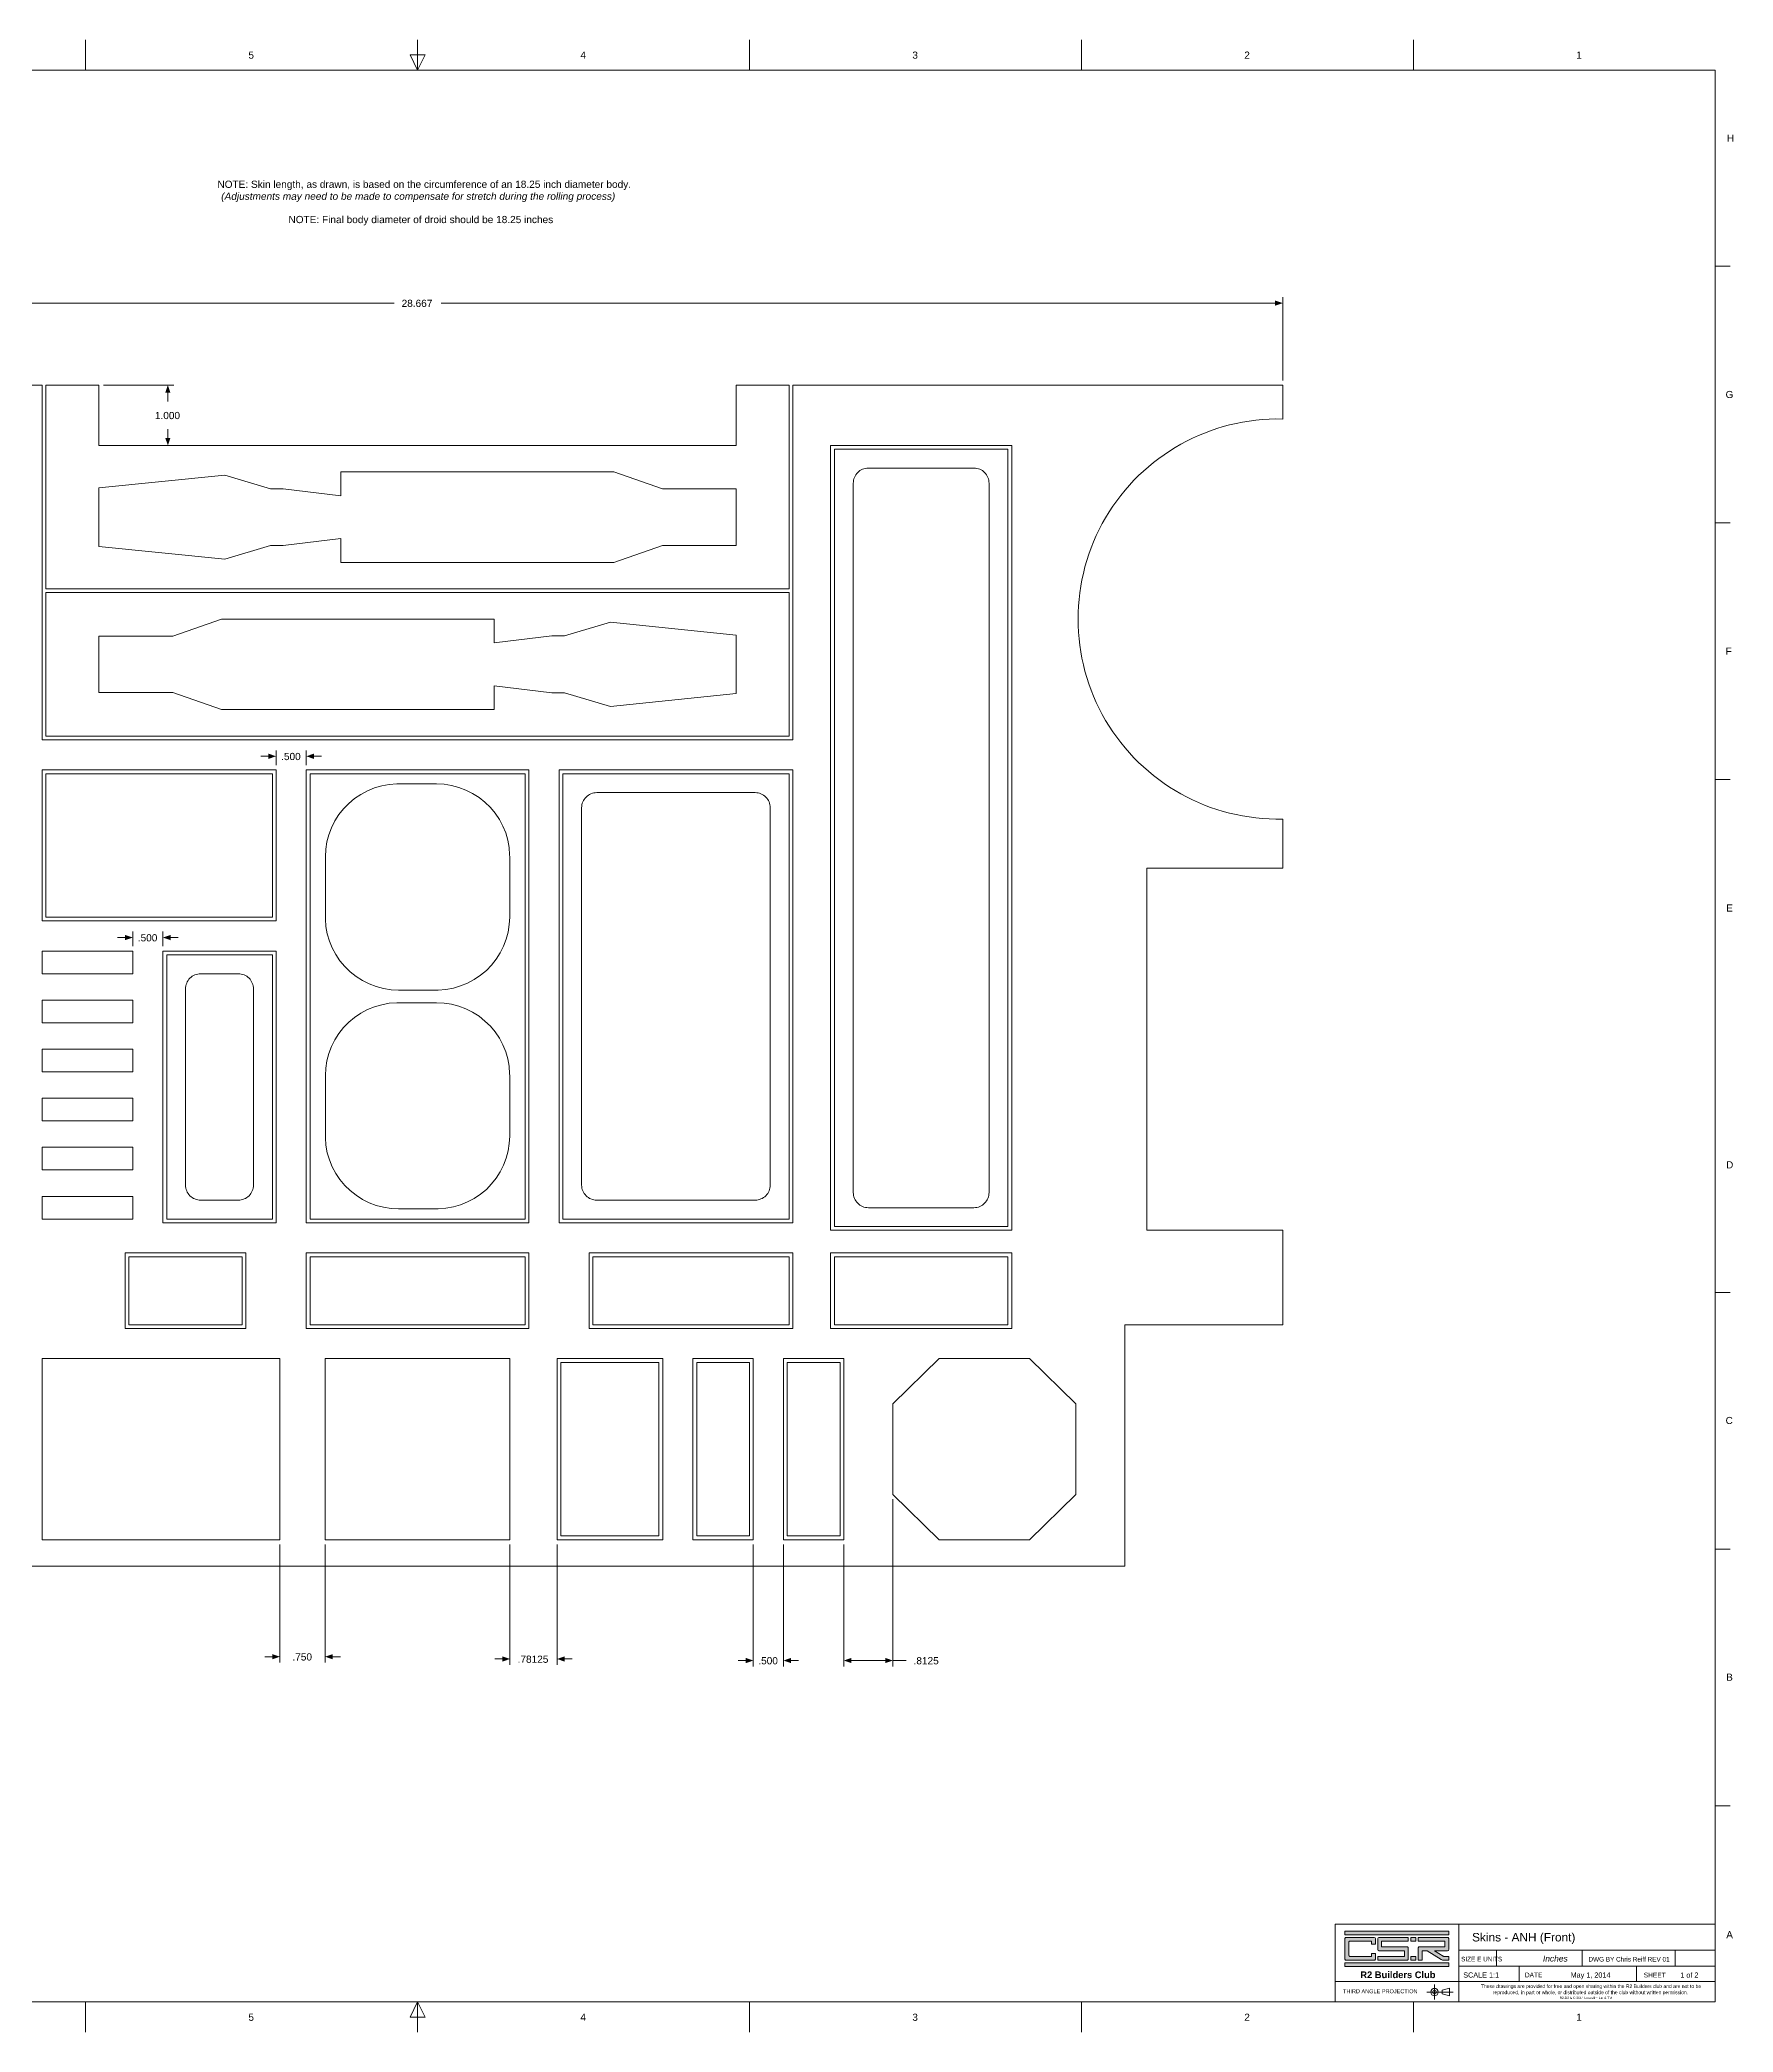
# Model space of a CAD drawing. Header units: millimetres. Extents: x -46.5 to 47.3, y 0.1 to 33.1.
# Drawn here: x -30.83 to -2.78, y 0.12 to 33.12 of the extents above; entities that cross this region are included whole.
import ezdxf

# ---------------------------------------------------------------- set-up
doc = ezdxf.new("R2010")
doc.units = ezdxf.units.MM
for name, color, linetype in [('PDF3_Geometry', 7, 'Continuous'), ('PDF3_Solid Fills', 5, 'Continuous'), ('PDF3_Text', 7, 'Continuous')]:
    doc.layers.add(name, color=color, linetype=linetype)
doc.styles.add('PDF Arial', font='arial.ttf')
doc.styles.add('PDF Arial Bold', font='arialbd.ttf')
doc.styles.add('PDF Arial Italic', font='ariali.ttf')

msp = doc.modelspace()

# ---------------------------------------------------------------- hatches: boundary and pattern name
at = {"layer": 'PDF3_Solid Fills', "true_color": 0xc0c0c0, "transparency": 33554559}
h = msp.add_hatch(color=9, dxfattribs=at)
h.paths.add_polyline_path([(-7.489, 1.205), (-7.489, 1.268), (-9.209, 1.268), (-9.209, 1.205)], flags=0)
h.paths.add_polyline_path([(-9.209, 1.729), (-7.489, 1.729), (-7.489, 1.792), (-9.209, 1.792)], flags=0)
h.paths.add_polyline_path([(-8.705, 1.327), (-8.705, 1.326), (-8.706, 1.325), (-8.706, 1.324), (-8.706, 1.323), (-8.706, 1.323), (-8.706, 1.322), (-8.707, 1.321), (-8.707, 1.32), (-8.708, 1.319), (-8.708, 1.318), (-8.709, 1.317), (-8.709, 1.317), (-8.71, 1.316), (-8.71, 1.315), (-8.711, 1.314), (-8.712, 1.314), (-8.712, 1.313), (-8.713, 1.313), (-8.714, 1.312), (-8.715, 1.312), (-8.716, 1.311), (-8.717, 1.311), (-8.717, 1.311), (-8.718, 1.31), (-8.719, 1.31), (-8.72, 1.31), (-8.721, 1.31), (-8.722, 1.31), (-8.723, 1.31), (-9.191, 1.31), (-9.192, 1.31), (-9.193, 1.31), (-9.194, 1.31), (-9.195, 1.31), (-9.196, 1.31), (-9.197, 1.311), (-9.198, 1.311), (-9.198, 1.311), (-9.199, 1.312), (-9.2, 1.312), (-9.201, 1.313), (-9.202, 1.313), (-9.203, 1.314), (-9.203, 1.314), (-9.204, 1.315), (-9.205, 1.316), (-9.205, 1.317), (-9.206, 1.317), (-9.206, 1.318), (-9.207, 1.319), (-9.207, 1.32), (-9.207, 1.321), (-9.208, 1.322), (-9.208, 1.323), (-9.208, 1.323), (-9.208, 1.324), (-9.209, 1.325), (-9.209, 1.326), (-9.209, 1.327), (-9.209, 1.669), (-9.209, 1.67), (-9.209, 1.671), (-9.208, 1.672), (-9.208, 1.673), (-9.208, 1.674), (-9.208, 1.675), (-9.207, 1.676), (-9.207, 1.677), (-9.207, 1.678), (-9.206, 1.679), (-9.206, 1.679), (-9.205, 1.68), (-9.205, 1.681), (-9.204, 1.682), (-9.203, 1.682), (-9.203, 1.683), (-9.202, 1.683), (-9.201, 1.684), (-9.2, 1.685), (-9.199, 1.685), (-9.198, 1.685), (-9.198, 1.686), (-9.197, 1.686), (-9.196, 1.686), (-9.195, 1.687), (-9.194, 1.687), (-9.193, 1.687), (-9.192, 1.687), (-9.191, 1.687), (-8.723, 1.687), (-8.722, 1.687), (-8.721, 1.687), (-8.72, 1.687), (-8.719, 1.687), (-8.718, 1.686), (-8.717, 1.686), (-8.717, 1.686), (-8.716, 1.685), (-8.715, 1.685), (-8.714, 1.685), (-8.713, 1.684), (-8.712, 1.683), (-8.712, 1.683), (-8.711, 1.682), (-8.71, 1.682), (-8.71, 1.681), (-8.709, 1.68), (-8.709, 1.679), (-8.708, 1.679), (-8.708, 1.678), (-8.707, 1.677), (-8.707, 1.676), (-8.706, 1.675), (-8.706, 1.674), (-8.706, 1.673), (-8.706, 1.672), (-8.706, 1.671), (-8.705, 1.67), (-8.705, 1.669), (-8.705, 1.577), (-8.768, 1.577), (-8.768, 1.62), (-8.768, 1.62), (-8.768, 1.62), (-8.768, 1.62), (-8.768, 1.621), (-8.769, 1.621), (-8.769, 1.621), (-8.769, 1.621), (-8.769, 1.622), (-8.769, 1.622), (-8.769, 1.622), (-8.769, 1.622), (-8.769, 1.622), (-8.769, 1.623), (-8.77, 1.623), (-8.77, 1.623), (-8.77, 1.623), (-8.77, 1.623), (-8.77, 1.623), (-8.771, 1.624), (-8.771, 1.624), (-8.771, 1.624), (-8.771, 1.624), (-8.771, 1.624), (-8.772, 1.624), (-8.772, 1.624), (-8.772, 1.624), (-8.772, 1.624), (-8.773, 1.624), (-8.773, 1.624), (-9.125, 1.624), (-9.126, 1.624), (-9.127, 1.624), (-9.128, 1.624), (-9.129, 1.624), (-9.13, 1.623), (-9.132, 1.623), (-9.133, 1.623), (-9.134, 1.622), (-9.135, 1.622), (-9.136, 1.621), (-9.137, 1.621), (-9.138, 1.62), (-9.138, 1.619), (-9.139, 1.618), (-9.14, 1.618), (-9.141, 1.617), (-9.142, 1.616), (-9.142, 1.615), (-9.143, 1.614), (-9.143, 1.613), (-9.144, 1.612), (-9.144, 1.611), (-9.145, 1.61), (-9.145, 1.609), (-9.145, 1.608), (-9.146, 1.607), (-9.146, 1.605), (-9.146, 1.604), (-9.146, 1.603), (-9.146, 1.393), (-9.146, 1.392), (-9.146, 1.391), (-9.146, 1.39), (-9.145, 1.389), (-9.145, 1.388), (-9.145, 1.387), (-9.144, 1.386), (-9.144, 1.385), (-9.143, 1.384), (-9.143, 1.383), (-9.142, 1.382), (-9.142, 1.381), (-9.141, 1.38), (-9.14, 1.379), (-9.139, 1.378), (-9.138, 1.378), (-9.138, 1.377), (-9.137, 1.376), (-9.136, 1.376), (-9.135, 1.375), (-9.134, 1.374), (-9.133, 1.374), (-9.132, 1.374), (-9.13, 1.373), (-9.129, 1.373), (-9.128, 1.373), (-9.127, 1.373), (-9.126, 1.373), (-9.125, 1.373), (-8.773, 1.373), (-8.773, 1.373), (-8.772, 1.373), (-8.772, 1.373), (-8.772, 1.373), (-8.772, 1.373), (-8.771, 1.373), (-8.771, 1.373), (-8.771, 1.373), (-8.771, 1.373), (-8.771, 1.373), (-8.77, 1.373), (-8.77, 1.373), (-8.77, 1.374), (-8.77, 1.374), (-8.77, 1.374), (-8.769, 1.374), (-8.769, 1.374), (-8.769, 1.374), (-8.769, 1.375), (-8.769, 1.375), (-8.769, 1.375), (-8.769, 1.375), (-8.769, 1.376), (-8.769, 1.376), (-8.768, 1.376), (-8.768, 1.376), (-8.768, 1.376), (-8.768, 1.377), (-8.768, 1.377), (-8.768, 1.42), (-8.705, 1.42)], flags=0)
h.paths.add_polyline_path([(-7.93, 1.31), (-7.93, 1.462), (-7.93, 1.463), (-7.93, 1.463), (-7.93, 1.463), (-7.93, 1.463), (-7.929, 1.464), (-7.929, 1.464), (-7.929, 1.464), (-7.929, 1.464), (-7.929, 1.465), (-7.929, 1.465), (-7.929, 1.465), (-7.929, 1.465), (-7.929, 1.465), (-7.928, 1.466), (-7.928, 1.466), (-7.928, 1.466), (-7.928, 1.466), (-7.928, 1.466), (-7.927, 1.466), (-7.927, 1.466), (-7.927, 1.466), (-7.927, 1.467), (-7.927, 1.467), (-7.926, 1.467), (-7.926, 1.467), (-7.926, 1.467), (-7.926, 1.467), (-7.925, 1.467), (-7.925, 1.467), (-7.846, 1.467), (-7.615, 1.322), (-7.613, 1.322), (-7.612, 1.321), (-7.61, 1.32), (-7.609, 1.319), (-7.607, 1.318), (-7.606, 1.318), (-7.605, 1.317), (-7.603, 1.316), (-7.602, 1.316), (-7.6, 1.315), (-7.599, 1.315), (-7.597, 1.314), (-7.595, 1.314), (-7.594, 1.313), (-7.592, 1.313), (-7.591, 1.312), (-7.589, 1.312), (-7.588, 1.311), (-7.586, 1.311), (-7.585, 1.311), (-7.583, 1.311), (-7.581, 1.31), (-7.58, 1.31), (-7.578, 1.31), (-7.577, 1.31), (-7.575, 1.31), (-7.573, 1.31), (-7.572, 1.31), (-7.57, 1.31), (-7.489, 1.31), (-7.489, 1.373), (-7.57, 1.373), (-7.57, 1.373), (-7.571, 1.373), (-7.571, 1.373), (-7.572, 1.373), (-7.572, 1.373), (-7.572, 1.373), (-7.573, 1.373), (-7.573, 1.373), (-7.574, 1.373), (-7.574, 1.373), (-7.574, 1.373), (-7.575, 1.373), (-7.575, 1.373), (-7.576, 1.373), (-7.576, 1.373), (-7.576, 1.374), (-7.577, 1.374), (-7.577, 1.374), (-7.578, 1.374), (-7.578, 1.374), (-7.578, 1.374), (-7.579, 1.374), (-7.579, 1.375), (-7.579, 1.375), (-7.58, 1.375), (-7.58, 1.375), (-7.58, 1.375), (-7.581, 1.375), (-7.581, 1.376), (-7.727, 1.467), (-7.507, 1.467), (-7.506, 1.467), (-7.505, 1.467), (-7.504, 1.467), (-7.503, 1.467), (-7.502, 1.468), (-7.501, 1.468), (-7.5, 1.468), (-7.499, 1.469), (-7.499, 1.469), (-7.498, 1.469), (-7.497, 1.47), (-7.496, 1.47), (-7.495, 1.471), (-7.495, 1.472), (-7.494, 1.472), (-7.493, 1.473), (-7.493, 1.474), (-7.492, 1.475), (-7.492, 1.475), (-7.491, 1.476), (-7.491, 1.477), (-7.491, 1.478), (-7.49, 1.479), (-7.49, 1.48), (-7.49, 1.481), (-7.49, 1.482), (-7.489, 1.483), (-7.489, 1.484), (-7.489, 1.485), (-7.489, 1.669), (-7.489, 1.67), (-7.489, 1.671), (-7.49, 1.672), (-7.49, 1.673), (-7.49, 1.674), (-7.49, 1.675), (-7.491, 1.676), (-7.491, 1.677), (-7.491, 1.678), (-7.492, 1.679), (-7.492, 1.679), (-7.493, 1.68), (-7.493, 1.681), (-7.494, 1.682), (-7.495, 1.682), (-7.495, 1.683), (-7.496, 1.683), (-7.497, 1.684), (-7.498, 1.685), (-7.499, 1.685), (-7.499, 1.685), (-7.5, 1.686), (-7.501, 1.686), (-7.502, 1.686), (-7.503, 1.687), (-7.504, 1.687), (-7.505, 1.687), (-7.506, 1.687), (-7.507, 1.687), (-7.993, 1.687), (-7.993, 1.624), (-7.557, 1.624), (-7.556, 1.624), (-7.556, 1.624), (-7.556, 1.624), (-7.556, 1.624), (-7.555, 1.624), (-7.555, 1.624), (-7.555, 1.624), (-7.555, 1.624), (-7.555, 1.624), (-7.554, 1.624), (-7.554, 1.623), (-7.554, 1.623), (-7.554, 1.623), (-7.554, 1.623), (-7.553, 1.623), (-7.553, 1.623), (-7.553, 1.622), (-7.553, 1.622), (-7.553, 1.622), (-7.553, 1.622), (-7.553, 1.622), (-7.552, 1.621), (-7.552, 1.621), (-7.552, 1.621), (-7.552, 1.621), (-7.552, 1.62), (-7.552, 1.62), (-7.552, 1.62), (-7.552, 1.62), (-7.552, 1.534), (-7.552, 1.534), (-7.552, 1.534), (-7.552, 1.533), (-7.552, 1.533), (-7.552, 1.533), (-7.552, 1.533), (-7.552, 1.533), (-7.553, 1.532), (-7.553, 1.532), (-7.553, 1.532), (-7.553, 1.532), (-7.553, 1.532), (-7.553, 1.531), (-7.553, 1.531), (-7.554, 1.531), (-7.554, 1.531), (-7.554, 1.531), (-7.554, 1.531), (-7.554, 1.53), (-7.555, 1.53), (-7.555, 1.53), (-7.555, 1.53), (-7.555, 1.53), (-7.555, 1.53), (-7.556, 1.53), (-7.556, 1.53), (-7.556, 1.53), (-7.556, 1.53), (-7.557, 1.53), (-7.975, 1.53), (-7.976, 1.53), (-7.977, 1.53), (-7.978, 1.53), (-7.979, 1.529), (-7.98, 1.529), (-7.981, 1.529), (-7.981, 1.529), (-7.982, 1.528), (-7.983, 1.528), (-7.984, 1.527), (-7.985, 1.527), (-7.986, 1.526), (-7.986, 1.526), (-7.987, 1.525), (-7.988, 1.524), (-7.988, 1.524), (-7.989, 1.523), (-7.989, 1.522), (-7.99, 1.521), (-7.99, 1.52), (-7.991, 1.52), (-7.991, 1.519), (-7.992, 1.518), (-7.992, 1.517), (-7.992, 1.516), (-7.992, 1.515), (-7.992, 1.514), (-7.992, 1.513), (-7.993, 1.512), (-7.993, 1.31)], flags=0)
h.paths.add_polyline_path([(-8.664, 1.485), (-8.664, 1.484), (-8.663, 1.483), (-8.663, 1.482), (-8.663, 1.481), (-8.663, 1.48), (-8.663, 1.479), (-8.662, 1.478), (-8.662, 1.477), (-8.661, 1.476), (-8.661, 1.475), (-8.66, 1.475), (-8.66, 1.474), (-8.659, 1.473), (-8.659, 1.472), (-8.658, 1.472), (-8.657, 1.471), (-8.657, 1.47), (-8.656, 1.47), (-8.655, 1.469), (-8.654, 1.469), (-8.653, 1.469), (-8.652, 1.468), (-8.652, 1.468), (-8.651, 1.468), (-8.65, 1.467), (-8.649, 1.467), (-8.648, 1.467), (-8.647, 1.467), (-8.646, 1.467), (-8.228, 1.467), (-8.227, 1.467), (-8.227, 1.467), (-8.227, 1.467), (-8.227, 1.467), (-8.226, 1.467), (-8.226, 1.467), (-8.226, 1.467), (-8.226, 1.466), (-8.226, 1.466), (-8.225, 1.466), (-8.225, 1.466), (-8.225, 1.466), (-8.225, 1.466), (-8.225, 1.466), (-8.224, 1.466), (-8.224, 1.465), (-8.224, 1.465), (-8.224, 1.465), (-8.224, 1.465), (-8.224, 1.465), (-8.224, 1.464), (-8.223, 1.464), (-8.223, 1.464), (-8.223, 1.464), (-8.223, 1.463), (-8.223, 1.463), (-8.223, 1.463), (-8.223, 1.463), (-8.223, 1.462), (-8.223, 1.377), (-8.223, 1.377), (-8.223, 1.376), (-8.223, 1.376), (-8.223, 1.376), (-8.223, 1.376), (-8.223, 1.376), (-8.223, 1.375), (-8.224, 1.375), (-8.224, 1.375), (-8.224, 1.375), (-8.224, 1.374), (-8.224, 1.374), (-8.224, 1.374), (-8.224, 1.374), (-8.225, 1.374), (-8.225, 1.374), (-8.225, 1.373), (-8.225, 1.373), (-8.225, 1.373), (-8.226, 1.373), (-8.226, 1.373), (-8.226, 1.373), (-8.226, 1.373), (-8.226, 1.373), (-8.227, 1.373), (-8.227, 1.373), (-8.227, 1.373), (-8.227, 1.373), (-8.228, 1.373), (-8.664, 1.373), (-8.664, 1.31), (-8.178, 1.31), (-8.177, 1.31), (-8.176, 1.31), (-8.175, 1.31), (-8.174, 1.31), (-8.173, 1.31), (-8.172, 1.311), (-8.171, 1.311), (-8.17, 1.311), (-8.17, 1.312), (-8.169, 1.312), (-8.168, 1.313), (-8.167, 1.313), (-8.166, 1.314), (-8.166, 1.314), (-8.165, 1.315), (-8.164, 1.316), (-8.164, 1.317), (-8.163, 1.317), (-8.163, 1.318), (-8.162, 1.319), (-8.162, 1.32), (-8.162, 1.321), (-8.161, 1.322), (-8.161, 1.323), (-8.161, 1.323), (-8.161, 1.324), (-8.16, 1.325), (-8.16, 1.326), (-8.16, 1.327), (-8.16, 1.512), (-8.16, 1.513), (-8.16, 1.514), (-8.161, 1.515), (-8.161, 1.516), (-8.161, 1.517), (-8.161, 1.518), (-8.162, 1.519), (-8.162, 1.52), (-8.162, 1.52), (-8.163, 1.521), (-8.163, 1.522), (-8.164, 1.523), (-8.164, 1.524), (-8.165, 1.524), (-8.166, 1.525), (-8.166, 1.526), (-8.167, 1.526), (-8.168, 1.527), (-8.169, 1.527), (-8.17, 1.528), (-8.17, 1.528), (-8.171, 1.529), (-8.172, 1.529), (-8.173, 1.529), (-8.174, 1.529), (-8.175, 1.53), (-8.176, 1.53), (-8.177, 1.53), (-8.178, 1.53), (-8.596, 1.53), (-8.596, 1.53), (-8.597, 1.53), (-8.597, 1.53), (-8.597, 1.53), (-8.597, 1.53), (-8.598, 1.53), (-8.598, 1.53), (-8.598, 1.53), (-8.598, 1.53), (-8.598, 1.53), (-8.599, 1.531), (-8.599, 1.531), (-8.599, 1.531), (-8.599, 1.531), (-8.599, 1.531), (-8.6, 1.531), (-8.6, 1.532), (-8.6, 1.532), (-8.6, 1.532), (-8.6, 1.532), (-8.6, 1.532), (-8.6, 1.533), (-8.6, 1.533), (-8.6, 1.533), (-8.601, 1.533), (-8.601, 1.533), (-8.601, 1.534), (-8.601, 1.534), (-8.601, 1.534), (-8.601, 1.62), (-8.601, 1.62), (-8.601, 1.62), (-8.601, 1.62), (-8.601, 1.621), (-8.6, 1.621), (-8.6, 1.621), (-8.6, 1.621), (-8.6, 1.622), (-8.6, 1.622), (-8.6, 1.622), (-8.6, 1.622), (-8.6, 1.622), (-8.6, 1.623), (-8.599, 1.623), (-8.599, 1.623), (-8.599, 1.623), (-8.599, 1.623), (-8.599, 1.623), (-8.598, 1.624), (-8.598, 1.624), (-8.598, 1.624), (-8.598, 1.624), (-8.598, 1.624), (-8.597, 1.624), (-8.597, 1.624), (-8.597, 1.624), (-8.597, 1.624), (-8.596, 1.624), (-8.596, 1.624), (-8.16, 1.624), (-8.16, 1.687), (-8.646, 1.687), (-8.647, 1.687), (-8.648, 1.687), (-8.649, 1.687), (-8.65, 1.687), (-8.651, 1.686), (-8.652, 1.686), (-8.652, 1.686), (-8.653, 1.685), (-8.654, 1.685), (-8.655, 1.685), (-8.656, 1.684), (-8.657, 1.683), (-8.657, 1.683), (-8.658, 1.682), (-8.659, 1.682), (-8.659, 1.681), (-8.66, 1.68), (-8.66, 1.679), (-8.661, 1.679), (-8.661, 1.678), (-8.662, 1.677), (-8.662, 1.676), (-8.663, 1.675), (-8.663, 1.674), (-8.663, 1.673), (-8.663, 1.672), (-8.663, 1.671), (-8.664, 1.67), (-8.664, 1.669)], flags=0)
h.paths.add_polyline_path([(-8.034, 1.373), (-8.118, 1.373), (-8.118, 1.31), (-8.034, 1.31)], flags=0)
h.paths.add_polyline_path([(-8.034, 1.687), (-8.118, 1.687), (-8.118, 1.624), (-8.034, 1.624)], flags=0)

# ---------------------------------------------------------------- linework, layer by layer
at = {"layer": 'PDF3_Geometry', "lineweight": 0}
for points in [[(-30.074, 33.118), (-30.074, 32.618)], [(-24.574, 32.618), (-24.449, 32.868), (-24.699, 32.868), (-24.574, 32.618), (-24.574, 33.118)], [(-19.074, 33.118), (-19.074, 32.618)], [(-13.574, 33.118), (-13.574, 32.618)], [(-8.074, 33.118), (-8.074, 32.618)], [(-2.824, 29.368), (-3.074, 29.368)], [(-2.824, 25.118), (-3.074, 25.118)], [(-2.824, 20.868), (-3.074, 20.868)], [(-3.074, 12.368), (-2.824, 12.368)], [(-3.074, 8.118), (-2.824, 8.118)], [(-3.074, 3.868), (-2.824, 3.868)], [(-7.324, 1.907), (-7.324, 0.618)], [(-3.074, 1.475), (-7.324, 1.475)], [(-6.698, 1.475), (-6.698, 1.208)], [(-5.279, 1.475), (-5.279, 1.21)], [(-3.739, 1.475), (-3.739, 1.21)], [(-3.074, 1.208), (-7.324, 1.208)], [(-6.324, 0.958), (-6.324, 1.208)], [(-4.378, 0.958), (-4.378, 1.208)], [(-9.372, 0.958), (-3.074, 0.958)], [(-7.725, 0.656), (-7.725, 0.781), (-7.85, 0.781)], [(-7.725, 0.906), (-7.725, 0.781), (-7.6, 0.781), (-7.6, 0.812), (-7.475, 0.844), (-7.475, 0.781), (-7.475, 0.719), (-7.6, 0.75), (-7.6, 0.781), (-7.475, 0.781), (-7.413, 0.781)], [(-30.074, 0.118), (-30.074, 0.618)], [(-24.574, 0.618), (-24.699, 0.368), (-24.449, 0.368), (-24.574, 0.618), (-24.574, 0.118)], [(-19.074, 0.118), (-19.074, 0.618)], [(-13.574, 0.118), (-13.574, 0.618)], [(-8.074, 0.118), (-8.074, 0.618)]]:
    msp.add_lwpolyline(points, dxfattribs=at)
for points in [[(-46.074, 32.618), (-46.074, 0.618), (-3.074, 0.618), (-3.074, 32.618)], [(-19.293, 27.399), (-19.293, 26.399), (-29.855, 26.399), (-29.855, 27.399), (-30.73, 27.399), (-30.73, 24.024), (-18.418, 24.024), (-18.418, 27.399)], [(-14.73, 13.399), (-17.105, 13.399), (-17.73, 13.399), (-17.73, 17.43), (-17.73, 26.399), (-17.105, 26.399), (-14.73, 26.399), (-14.73, 17.43)], [(-14.793, 26.336), (-17.668, 26.336), (-17.668, 13.461), (-14.793, 13.461)], [(-26.798, 25.682), (-25.843, 25.566), (-25.843, 25.961), (-21.324, 25.961), (-20.518, 25.68), (-19.293, 25.68), (-19.293, 24.743), (-20.518, 24.743), (-21.324, 24.461), (-25.843, 24.461), (-25.843, 24.857), (-26.798, 24.741), (-27.01, 24.741), (-27.769, 24.514), (-29.855, 24.728), (-29.855, 25.695), (-27.769, 25.909), (-27.01, 25.682)], [(-18.418, 21.586), (-18.418, 23.961), (-30.73, 23.961), (-30.73, 21.586)], [(-23.305, 23.524), (-23.305, 23.129), (-22.35, 23.245), (-22.138, 23.245), (-21.379, 23.472), (-19.293, 23.258), (-19.293, 22.29), (-21.379, 22.076), (-22.138, 22.303), (-22.35, 22.303), (-23.305, 22.419), (-23.305, 22.024), (-27.824, 22.024), (-28.63, 22.305), (-29.855, 22.305), (-29.855, 23.243), (-28.63, 23.243), (-27.824, 23.524)], [(-30.793, 21.024), (-30.105, 21.024), (-29.043, 21.024), (-27.168, 21.024), (-26.918, 21.024), (-26.918, 18.524), (-27.168, 18.524), (-29.043, 18.524), (-30.105, 18.524), (-30.793, 18.524)], [(-26.98, 18.586), (-26.98, 20.961), (-30.73, 20.961), (-30.73, 18.586)], [(-26.418, 13.524), (-26.418, 17.43), (-26.418, 21.024), (-22.73, 21.024), (-22.73, 17.43), (-22.73, 13.524)], [(-26.355, 13.586), (-22.793, 13.586), (-22.793, 20.961), (-26.355, 20.961)], [(-24.261, 20.794), (-24.135, 20.788), (-24.011, 20.768), (-23.89, 20.736), (-23.773, 20.692), (-23.661, 20.636), (-23.555, 20.569), (-23.457, 20.491), (-23.368, 20.404), (-23.288, 20.309), (-23.219, 20.206), (-23.161, 20.096), (-23.114, 19.982), (-23.079, 19.863), (-23.057, 19.741), (-23.048, 19.618), (-23.047, 19.587), (-23.047, 18.586), (-23.054, 18.463), (-23.073, 18.34), (-23.104, 18.221), (-23.148, 18.105), (-23.203, 17.994), (-23.27, 17.889), (-23.347, 17.792), (-23.434, 17.702), (-23.53, 17.623), (-23.634, 17.553), (-23.744, 17.494), (-23.86, 17.447), (-23.981, 17.412), (-24.104, 17.389), (-24.23, 17.379), (-24.261, 17.379), (-24.887, 17.379), (-25.013, 17.385), (-25.137, 17.405), (-25.258, 17.437), (-25.375, 17.481), (-25.487, 17.537), (-25.593, 17.604), (-25.691, 17.682), (-25.78, 17.769), (-25.86, 17.864), (-25.929, 17.967), (-25.987, 18.077), (-26.034, 18.191), (-26.069, 18.31), (-26.091, 18.432), (-26.1, 18.555), (-26.101, 18.586), (-26.101, 19.587), (-26.094, 19.71), (-26.075, 19.833), (-26.044, 19.952), (-26, 20.068), (-25.945, 20.179), (-25.878, 20.284), (-25.801, 20.381), (-25.714, 20.471), (-25.618, 20.55), (-25.514, 20.62), (-25.404, 20.679), (-25.288, 20.726), (-25.167, 20.761), (-25.044, 20.784), (-24.918, 20.794), (-24.887, 20.794)], [(-18.355, 13.524), (-18.761, 13.524), (-20.261, 13.524), (-22.23, 13.524), (-22.23, 17.43), (-22.23, 21.024), (-20.261, 21.024), (-18.761, 21.024), (-18.355, 21.024), (-18.355, 17.43)], [(-18.418, 13.586), (-18.418, 20.961), (-22.168, 20.961), (-22.168, 13.586)], [(-29.293, 17.649), (-30.105, 17.649), (-30.793, 17.649), (-30.793, 18.024), (-30.105, 18.024), (-29.293, 18.024)], [(-28.793, 18.024), (-27.168, 18.024), (-26.918, 18.024), (-26.918, 17.43), (-26.918, 13.524), (-27.168, 13.524), (-28.793, 13.524), (-28.793, 17.43)], [(-28.73, 13.586), (-26.98, 13.586), (-26.98, 17.961), (-28.73, 17.961)], [(-30.793, 17.211), (-30.105, 17.211), (-29.293, 17.211), (-29.293, 16.836), (-30.105, 16.836), (-30.793, 16.836)], [(-24.887, 17.169), (-24.261, 17.169), (-24.135, 17.163), (-24.011, 17.143), (-23.89, 17.111), (-23.773, 17.067), (-23.661, 17.011), (-23.555, 16.944), (-23.457, 16.866), (-23.368, 16.779), (-23.288, 16.684), (-23.219, 16.581), (-23.161, 16.471), (-23.114, 16.357), (-23.079, 16.238), (-23.057, 16.116), (-23.048, 15.993), (-23.047, 15.962), (-23.047, 14.961), (-23.054, 14.838), (-23.073, 14.715), (-23.104, 14.596), (-23.148, 14.48), (-23.203, 14.369), (-23.27, 14.264), (-23.347, 14.167), (-23.434, 14.077), (-23.53, 13.998), (-23.634, 13.928), (-23.744, 13.869), (-23.86, 13.822), (-23.981, 13.787), (-24.104, 13.764), (-24.23, 13.754), (-24.261, 13.754), (-24.887, 13.754), (-25.013, 13.76), (-25.137, 13.78), (-25.258, 13.812), (-25.375, 13.856), (-25.487, 13.912), (-25.593, 13.979), (-25.691, 14.057), (-25.78, 14.144), (-25.86, 14.239), (-25.929, 14.342), (-25.987, 14.452), (-26.034, 14.566), (-26.069, 14.685), (-26.091, 14.807), (-26.1, 14.93), (-26.101, 14.961), (-26.101, 15.962), (-26.094, 16.085), (-26.075, 16.208), (-26.044, 16.327), (-26, 16.443), (-25.945, 16.554), (-25.878, 16.659), (-25.801, 16.756), (-25.714, 16.846), (-25.618, 16.925), (-25.514, 16.995), (-25.404, 17.054), (-25.288, 17.101), (-25.167, 17.136), (-25.044, 17.159), (-24.918, 17.169)], [(-29.293, 16.399), (-29.293, 16.024), (-30.105, 16.024), (-30.793, 16.024), (-30.793, 16.399), (-30.105, 16.399)], [(-29.293, 15.586), (-29.293, 15.211), (-30.105, 15.211), (-30.793, 15.211), (-30.793, 15.586), (-30.105, 15.586)], [(-30.793, 14.774), (-30.105, 14.774), (-29.293, 14.774), (-29.293, 14.399), (-30.105, 14.399), (-30.793, 14.399)], [(-29.293, 13.586), (-30.105, 13.586), (-30.793, 13.586), (-30.793, 13.961), (-30.105, 13.961), (-29.293, 13.961)], [(-29.418, 13.024), (-29.043, 13.024), (-27.418, 13.024), (-27.418, 11.774), (-29.043, 11.774), (-29.418, 11.774)], [(-29.355, 11.836), (-27.48, 11.836), (-27.48, 12.961), (-29.355, 12.961)], [(-26.418, 13.024), (-22.73, 13.024), (-22.73, 11.774), (-26.418, 11.774)], [(-26.355, 12.961), (-26.355, 11.836), (-22.793, 11.836), (-22.793, 12.961)], [(-21.73, 13.024), (-20.261, 13.024), (-18.761, 13.024), (-18.355, 13.024), (-18.355, 11.774), (-18.761, 11.774), (-20.261, 11.774), (-21.73, 11.774)], [(-21.668, 12.961), (-21.668, 11.836), (-18.418, 11.836), (-18.418, 12.961)], [(-14.73, 13.024), (-14.73, 11.774), (-17.105, 11.774), (-17.73, 11.774), (-17.73, 13.024), (-17.105, 13.024)], [(-17.668, 11.836), (-14.793, 11.836), (-14.793, 12.961), (-17.668, 12.961)], [(-26.855, 8.274), (-27.168, 8.274), (-29.043, 8.274), (-30.105, 8.274), (-30.793, 8.274), (-30.793, 11.274), (-30.105, 11.274), (-29.043, 11.274), (-27.168, 11.274), (-26.855, 11.274)], [(-26.105, 8.274), (-26.105, 11.274), (-23.043, 11.274), (-23.043, 8.274)], [(-22.261, 11.274), (-20.511, 11.274), (-20.511, 8.274), (-22.261, 8.274)], [(-20.011, 11.274), (-19.011, 11.274), (-19.011, 8.274), (-20.011, 8.274)], [(-18.511, 8.274), (-18.511, 11.274), (-18.043, 11.274), (-17.511, 11.274), (-17.511, 8.274), (-18.043, 8.274)], [(-14.433, 11.274), (-13.668, 10.524), (-13.668, 9.024), (-14.433, 8.274), (-15.934, 8.274), (-16.699, 9.024), (-16.699, 10.524), (-15.934, 11.274)], [(-20.574, 8.336), (-20.574, 11.211), (-22.199, 11.211), (-22.199, 8.336)], [(-19.949, 11.211), (-19.949, 8.336), (-19.074, 8.336), (-19.074, 11.211)], [(-17.574, 11.211), (-18.449, 11.211), (-18.449, 8.336), (-17.574, 8.336)], [(-3.074, 0.618), (-3.074, 1.907), (-9.372, 1.907), (-9.372, 0.618)], [(-9.209, 1.792), (-7.489, 1.792), (-7.489, 1.729), (-9.209, 1.729)], [(-8.034, 1.624), (-8.118, 1.624), (-8.118, 1.687), (-8.034, 1.687)], [(-8.034, 1.31), (-8.118, 1.31), (-8.118, 1.373), (-8.034, 1.373)], [(-9.209, 1.205), (-9.209, 1.268), (-7.489, 1.268), (-7.489, 1.205)]]:
    msp.add_lwpolyline(points, close=True, dxfattribs=at)
at = {"layer": 'PDF3_Geometry', "color": 5, "lineweight": 0}
for points in [[(-38.782, 28.757), (-24.963, 28.757)], [(-10.366, 28.757), (-24.185, 28.757)], [(-10.24, 28.855), (-10.24, 27.478)], [(-28.613, 27.399), (-29.777, 27.399)], [(-28.711, 27.273), (-28.711, 27.128)], [(-28.711, 26.525), (-28.711, 26.67)], [(-28.613, 26.399), (-29.777, 26.399)], [(-27.044, 21.251), (-27.17, 21.251)], [(-26.918, 21.349), (-26.918, 21.103)], [(-26.418, 21.349), (-26.418, 21.103)], [(-26.292, 21.251), (-26.166, 21.251)], [(-29.419, 18.248), (-29.545, 18.248)], [(-29.293, 18.346), (-29.293, 18.103)], [(-28.793, 18.346), (-28.793, 18.103)], [(-28.667, 18.248), (-28.541, 18.248)], [(-16.699, 6.175), (-16.699, 8.945)], [(-26.855, 6.238), (-26.855, 8.195)], [(-26.105, 6.238), (-26.105, 8.195)], [(-23.043, 6.2), (-23.043, 8.195)], [(-22.261, 6.2), (-22.261, 8.195)], [(-19.011, 6.175), (-19.011, 8.195)], [(-18.511, 6.175), (-18.511, 8.195)], [(-17.511, 6.175), (-17.511, 8.195)], [(-26.981, 6.337), (-27.107, 6.337)], [(-25.979, 6.337), (-25.853, 6.337)], [(-23.169, 6.299), (-23.295, 6.299)], [(-22.136, 6.299), (-22.01, 6.299)], [(-19.137, 6.273), (-19.263, 6.273)], [(-18.386, 6.273), (-18.26, 6.273)], [(-17.386, 6.273), (-16.825, 6.273)], [(-16.699, 6.273), (-16.481, 6.273)]]:
    msp.add_lwpolyline(points, dxfattribs=at)
at = {"layer": 'PDF3_Geometry', "lineweight": 0}
msp.add_lwpolyline([(-31.105, 7.836), (-30.105, 7.836), (-29.043, 7.836), (-27.168, 7.836), (-26.636, 7.836), (-22.496, 7.836), (-20.261, 7.836), (-18.761, 7.836), (-18.043, 7.836), (-17.105, 7.836), (-12.855, 7.836), (-12.855, 11.524), (-12.855, 11.836), (-10.24, 11.836), (-10.24, 13.211), (-10.24, 13.399), (-12.49, 13.399), (-12.49, 17.43), (-12.49, 19.399), (-10.24, 19.399), (-10.24, 20.212, -1.023393), (-10.24, 26.837), (-10.24, 27.399), (-17.105, 27.399), (-18.043, 27.399), (-18.355, 27.399), (-18.355, 21.524), (-18.761, 21.524), (-20.261, 21.524), (-22.496, 21.524), (-26.636, 21.524), (-27.168, 21.524), (-29.043, 21.524), (-30.105, 21.524), (-30.793, 21.524), (-30.793, 27.399), (-31.105, 27.399)], format="xyb", dxfattribs=at)
for points in [[(-15.355, 26.024, -0.414222), (-15.105, 25.774), (-15.105, 14.024, -0.414222), (-15.355, 13.774), (-17.105, 13.774, -0.414222), (-17.355, 14.024), (-17.355, 25.774, -0.414222), (-17.105, 26.024)], [(-21.855, 20.399, -0.414222), (-21.605, 20.649), (-18.98, 20.649, -0.414222), (-18.73, 20.399), (-18.73, 14.149, -0.414222), (-18.98, 13.899), (-21.605, 13.899, -0.414222), (-21.855, 14.149)], [(-27.293, 14.149, -0.414222), (-27.543, 13.899), (-28.168, 13.899, -0.414222), (-28.418, 14.149), (-28.418, 17.399, -0.414222), (-28.168, 17.649), (-27.543, 17.649, -0.414222), (-27.293, 17.399)], [(-9.125, 1.373, -0.414411), (-9.146, 1.393), (-9.146, 1.603, -0.414898), (-9.125, 1.624), (-8.773, 1.624, -0.411612), (-8.768, 1.62), (-8.768, 1.577), (-8.705, 1.577), (-8.705, 1.669, 0.413681), (-8.723, 1.687), (-9.191, 1.687, 0.414448), (-9.209, 1.669), (-9.209, 1.327, 0.415028), (-9.191, 1.31), (-8.723, 1.31, 0.414261), (-8.705, 1.327), (-8.705, 1.42), (-8.768, 1.42), (-8.768, 1.377, -0.414677), (-8.773, 1.373)], [(-8.664, 1.669, -0.413912), (-8.646, 1.687), (-8.16, 1.687), (-8.16, 1.624), (-8.596, 1.624, 0.413756), (-8.601, 1.62), (-8.601, 1.534, 0.414677), (-8.596, 1.53), (-8.178, 1.53, -0.414491), (-8.16, 1.512), (-8.16, 1.327, -0.414448), (-8.178, 1.31), (-8.664, 1.31), (-8.664, 1.373), (-8.228, 1.373, 0.413756), (-8.223, 1.377), (-8.223, 1.462, 0.417001), (-8.228, 1.467), (-8.646, 1.467, -0.413681), (-8.664, 1.485)], [(-7.557, 1.53, 0.414677), (-7.552, 1.534), (-7.552, 1.62, 0.413756), (-7.557, 1.624), (-7.993, 1.624), (-7.993, 1.687), (-7.507, 1.687, -0.414448), (-7.489, 1.669), (-7.489, 1.485, -0.415028), (-7.507, 1.467), (-7.727, 1.467), (-7.581, 1.376, 0.141319), (-7.57, 1.373), (-7.489, 1.373), (-7.489, 1.31), (-7.57, 1.31, -0.140711), (-7.615, 1.322), (-7.846, 1.467), (-7.925, 1.467, 0.414677), (-7.93, 1.462), (-7.93, 1.31), (-7.993, 1.31), (-7.993, 1.512, -0.414218), (-7.975, 1.53)]]:
    msp.add_lwpolyline(points, format="xyb", close=True, dxfattribs=at)
for radius in [0.0625, 0.0312]:
    msp.add_circle((-7.725, 0.781), radius, dxfattribs=at)
at = {"layer": 'PDF3_Solid Fills', "transparency": 33554559}
for points in [[(-10.24, 28.757), (-10.366, 28.8), (-10.366, 28.714)], [(-28.711, 27.399), (-28.754, 27.273), (-28.668, 27.273)], [(-28.711, 26.399), (-28.668, 26.525), (-28.754, 26.525)], [(-26.918, 21.251), (-27.044, 21.294), (-27.044, 21.208)], [(-26.418, 21.251), (-26.292, 21.208), (-26.292, 21.294)], [(-29.293, 18.248), (-29.419, 18.291), (-29.419, 18.205)], [(-28.793, 18.248), (-28.667, 18.205), (-28.667, 18.291)], [(-26.855, 6.337), (-26.981, 6.38), (-26.981, 6.293)], [(-26.105, 6.337), (-25.979, 6.293), (-25.979, 6.38)], [(-23.043, 6.299), (-23.169, 6.342), (-23.169, 6.255)], [(-22.261, 6.299), (-22.136, 6.255), (-22.136, 6.342)], [(-19.011, 6.273), (-19.137, 6.317), (-19.137, 6.23)], [(-18.511, 6.273), (-18.386, 6.23), (-18.386, 6.317)], [(-17.511, 6.273), (-17.386, 6.23), (-17.386, 6.317)], [(-16.699, 6.273), (-16.825, 6.317), (-16.825, 6.23)]]:
    msp.add_solid(points, dxfattribs=at)

# ---------------------------------------------------------------- texts
at = {"layer": 'PDF3_Text', "attachment_point": 7}
for s, insert, char_height, style in [('5', (-27.376, 32.804), 0.118, 'PDF Arial'), ('4', (-21.876, 32.806), 0.118, 'PDF Arial'), ('3', (-16.376, 32.804), 0.118, 'PDF Arial'), ('2', (-10.876, 32.806), 0.118, 'PDF Arial'), ('1', (-5.376, 32.806), 0.118, 'PDF Arial'), ('H', (-2.882, 31.429), 0.118, 'PDF Arial'), ('G', (-2.902, 27.183), 0.118, 'PDF Arial'), ('F', (-2.901, 22.932), 0.118, 'PDF Arial'), ('E', (-2.892, 18.678), 0.118, 'PDF Arial'), ('D', (-2.893, 14.425), 0.118, 'PDF Arial'), ('C', (-2.902, 10.189), 0.118, 'PDF Arial'), ('B', (-2.892, 5.938), 0.118, 'PDF Arial'), ('Skins - ANH (Front)', (-7.102, 1.578), 0.14041, 'PDF Arial'), ('A', (-2.891, 1.673), 0.118, 'PDF Arial'), ('SIZE E UNITS', (-7.284, 1.289), 0.07564, 'PDF Arial'), ('Inches', (-5.928, 1.286), 0.0997, 'PDF Arial Italic'), ('DWG BY Chris Reiff REV 01', (-5.174, 1.286), 0.07564, 'PDF Arial'), ('SCALE 1:1', (-7.249, 1.02), 0.086, 'PDF Arial'), ('DATE', (-6.228, 1.026), 0.0782, 'PDF Arial'), ('May 1, 2014', (-5.47, 0.995), 0.086, 'PDF Arial'), ('SHEET', (-4.258, 1.024), 0.0782, 'PDF Arial'), ('1 of 2', (-3.652, 1.019), 0.086, 'PDF Arial'), ('THIRD ANGLE PROJECTION', (-9.241, 0.761), 0.06577, 'PDF Arial'), ('These drawings are provided for free and open sharing within the R2 Builders club and are not to be', (-6.956, 0.831), 0.05903, 'PDF Arial'), ('reproduced, in part or whole, or distributed outside of the club without written permission.', (-6.758, 0.729), 0.05903, 'PDF Arial'), ('R2-D2 is © 2014 Lucasfilm Ltd & TM', (-5.651, 0.666), 0.03818, 'PDF Arial'), ('5', (-27.376, 0.304), 0.118, 'PDF Arial'), ('4', (-21.876, 0.306), 0.118, 'PDF Arial'), ('3', (-16.376, 0.304), 0.118, 'PDF Arial'), ('2', (-10.876, 0.306), 0.118, 'PDF Arial'), ('1', (-5.376, 0.306), 0.118, 'PDF Arial')]:
    msp.add_mtext(s, dxfattribs=dict(at, insert=insert, char_height=char_height, style=style))
at = {"layer": 'PDF3_Text', "color": 5, "attachment_point": 7}
for s, insert, char_height, style in [('NOTE: Skin length, as drawn, is based on the circumference of an 18.25 inch diameter body.', (-27.89, 30.63), 0.11944, 'PDF Arial'), ('(Adjustments may need to be made to compensate for stretch during the rolling process)', (-27.827, 30.432), 0.11944, 'PDF Arial Italic'), ('NOTE: Final body diameter of droid should be 18.25 inches', (-26.713, 30.046), 0.11944, 'PDF Arial'), ('28.667', (-24.838, 28.692), 0.1193, 'PDF Arial'), ('1.000', (-28.926, 26.834), 0.1193, 'PDF Arial'), ('.500', (-26.834, 21.186), 0.1193, 'PDF Arial'), ('.500', (-29.209, 18.183), 0.1193, 'PDF Arial'), ('.750', (-26.647, 6.272), 0.1193, 'PDF Arial'), ('.78125', (-22.916, 6.234), 0.1193, 'PDF Arial'), ('.500', (-18.928, 6.209), 0.1193, 'PDF Arial'), ('.8125', (-16.356, 6.209), 0.1193, 'PDF Arial')]:
    msp.add_mtext(s, dxfattribs=dict(at, insert=insert, char_height=char_height, style=style))
at = {"layer": 'PDF3_Text', "color": 250, "true_color": 0x404040, "insert": (-8.954, 1.011), "char_height": 0.11069, "attachment_point": 7, "style": 'PDF Arial Bold'}
msp.add_mtext('R2 Builders Club', dxfattribs=at)

doc.saveas('drawing.dxf')
